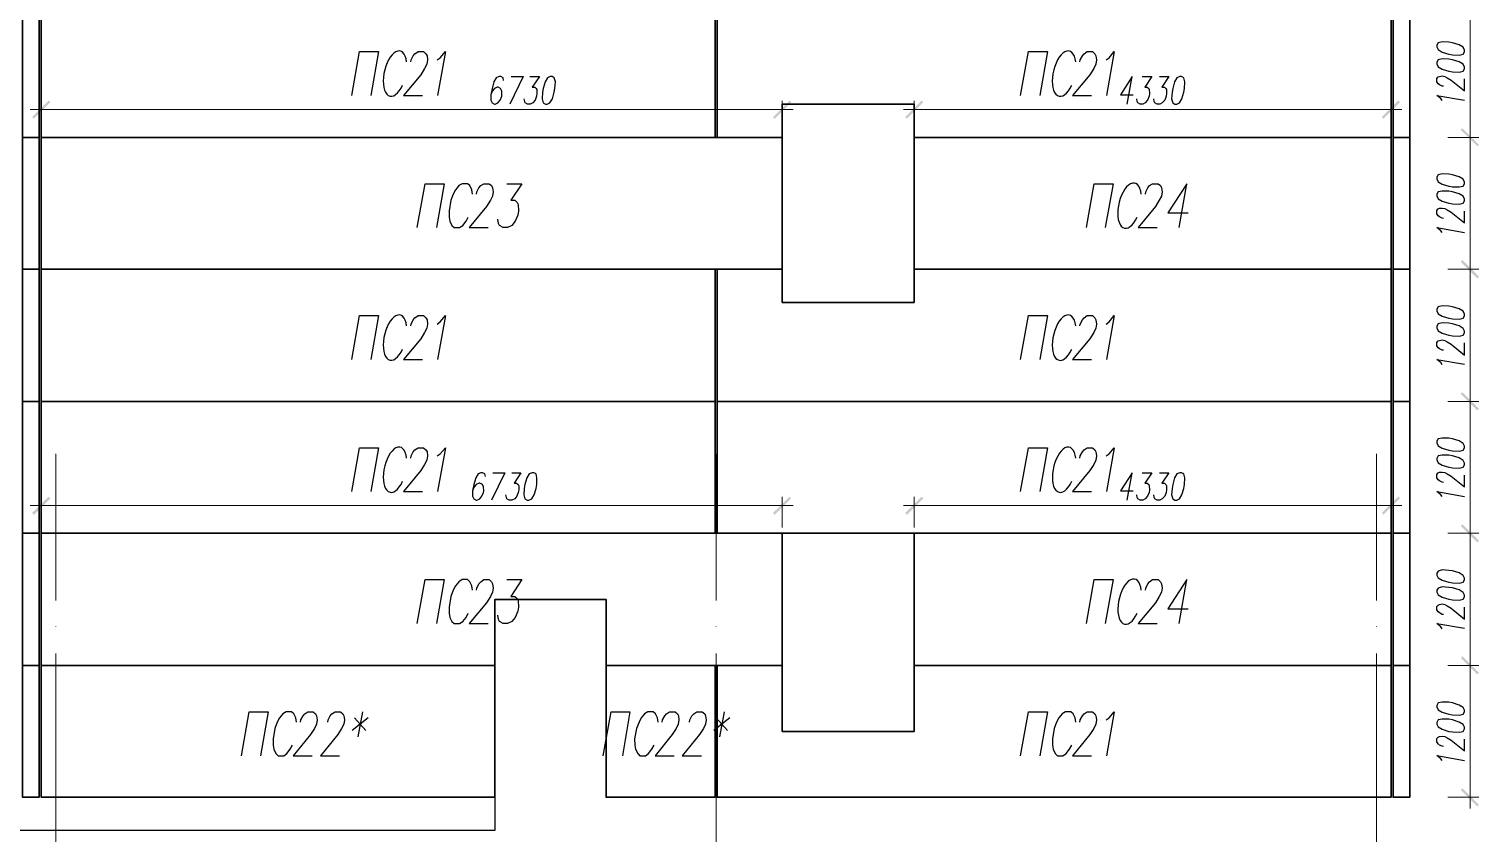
# Model space of a CAD drawing. Header units: millimetres. Extents: x 148937 to 2048786, y 870 to 351006.
# Drawn here: x 579284 to 592456, y 300684 to 307993 of the extents above; entities that cross this region are included whole.
import ezdxf

# ---------------------------------------------------------------- set-up
doc = ezdxf.new("R2010")
doc.units = ezdxf.units.MM
doc.layers.add('PDF _Геометрия', color=7, linetype='Continuous')
doc.layers.add('PDF _Сплошная заливка', color=7, linetype='Continuous', true_color=0x007eff)

msp = doc.modelspace()

# ---------------------------------------------------------------- linework, layer by layer
msp.add_lwpolyline([(583516.17807, 302806.97277), (583516.17807, 300706.97277), (576641.85431, 300706.97277), (576641.85431, 303106.97277)])
at = {"layer": 'PDF _Геометрия', "color": 150, "lineweight": 9, "true_color": 0x007eff}
for points in [[(592374.84095, 306908.64251), (592374.84095, 308309.52769)], [(579395.16808, 307059.04473), (579395.16808, 307340.51093)], [(586126.72167, 307059.04473), (586126.72167, 307340.51093)], [(587325.63808, 307059.04473), (587325.63808, 307340.51093)], [(591657.21254, 307059.04473), (591657.21254, 307340.51093)], [(586225.55748, 307261.01337), (579294.18374, 307261.01337)], [(591756.04835, 307261.01337), (587226.80583, 307261.01337)], [(592374.84095, 305707.57759), (592374.84095, 307108.46277)], [(592374.84095, 304508.66118), (592374.84095, 305907.39784)], [(592374.84095, 303307.59408), (592374.84095, 304708.47926)], [(586225.55748, 303659.96494), (579294.18374, 303659.96494)], [(579395.16808, 303460.14481), (579395.16808, 303739.46242)], [(586126.72167, 303460.14481), (586126.72167, 303739.46242)], [(591756.04835, 303659.96494), (587226.80583, 303659.96494)], [(587325.63808, 303460.14481), (587325.63808, 303739.46242)], [(591657.21254, 303460.14481), (591657.21254, 303739.46242)], [(592374.84095, 302108.67767), (592374.84095, 303507.41433)], [(592374.84095, 300907.61275), (592374.84095, 302308.49794)], [(592172.87231, 301008.59707), (592454.33851, 301008.59707)]]:
    msp.add_lwpolyline(points, dxfattribs=at)
at = {"layer": 'PDF _Геометрия', "color": 152, "lineweight": 30, "true_color": 0x2776bb}
for points in [[(579225.42927, 308208.54406), (579225.42927, 307007.47832), (579375.83105, 307007.47832), (579375.83105, 308208.54406)], [(585516.52311, 308208.54406), (585516.52311, 307007.47832), (579395.17028, 307007.47832), (579395.17028, 308208.54406)], [(591826.95135, 308208.54406), (591826.95135, 307007.47832), (591676.54956, 307007.47832), (591676.54956, 308208.54406)], [(587325.63808, 305507.75854), (587325.63808, 307308.28277), (586126.72097, 307308.28277), (586126.72097, 305507.75854)], [(579225.42927, 307007.47902), (579225.42927, 305808.56191), (579375.83105, 305808.56191), (579375.83105, 307007.47902)], [(586126.72167, 307007.47902), (586126.72167, 305808.56191), (579395.16752, 305808.56191), (579395.16752, 307007.47902)], [(591657.21254, 307007.47902), (591657.21254, 305808.56191), (587325.64109, 305808.56191), (587325.64109, 307007.47902)], [(591826.95135, 307007.47902), (591826.95135, 305808.56191), (591676.54956, 305808.56191), (591676.54956, 307007.47902)], [(579225.42927, 305808.56273), (579225.42927, 304607.49699), (579375.83105, 304607.49699), (579375.83105, 305808.56273)], [(585516.52311, 305808.56273), (585516.52311, 304607.49699), (579395.17028, 304607.49699), (579395.17028, 305808.56273)], [(591826.95135, 305808.56273), (591826.95135, 304607.49699), (591676.54956, 304607.49699), (591676.54956, 305808.56273)], [(579225.42927, 304607.4955), (579225.42927, 303408.5784), (579375.83105, 303408.5784), (579375.83105, 304607.4955)], [(585516.52311, 304607.4955), (585516.52311, 303408.5784), (579395.17028, 303408.5784), (579395.17028, 304607.4955)], [(591657.21254, 304607.4955), (591657.21254, 303408.5784), (585535.85971, 303408.5784), (585535.85971, 304607.4955)], [(591826.95135, 304607.4955), (591826.95135, 303408.5784), (591676.54956, 303408.5784), (591676.54956, 304607.4955)], [(579225.42927, 303408.57922), (579225.42927, 302207.51348), (579375.83105, 302207.51348), (579375.83105, 303408.57922)], [(587325.63808, 301608.05418), (587325.63808, 303408.5784), (586126.72097, 303408.5784), (586126.72097, 301608.05418)], [(591657.21254, 303408.57922), (591657.21254, 302207.51348), (587325.64109, 302207.51348), (587325.64109, 303408.57922)], [(591826.95135, 303408.57922), (591826.95135, 302207.51348), (591676.54956, 302207.51348), (591676.54956, 303408.57922)], [(579225.42927, 302207.51418), (579225.42927, 301008.59707), (579375.83105, 301008.59707), (579375.83105, 302207.51418)], [(583516.17548, 302207.51418), (583516.17548, 301008.59707), (579395.16643, 301008.59707), (579395.16643, 302207.51418)], [(585516.52311, 302207.51418), (585516.52311, 301008.59707), (584526.0199, 301008.59707), (584526.0199, 302207.51418)], [(591826.95135, 302207.51418), (591826.95135, 301008.59707), (591676.54956, 301008.59707), (591676.54956, 302207.51418)]]:
    msp.add_lwpolyline(points, close=True, dxfattribs=at)
for points in [[(586126.72167, 307007.47832), (585535.85751, 307007.47832), (585535.85751, 308208.54406), (591657.21033, 308208.54406), (591657.21033, 307007.47832), (587325.63878, 307007.47832)], [(587325.63808, 305808.56191), (591657.20953, 305808.56191), (591657.20953, 304607.49617), (585535.85681, 304607.49617), (585535.85681, 305808.56191), (586126.72097, 305808.56191)], [(583516.17548, 302207.51348), (579395.16643, 302207.51348), (579395.16643, 303408.57922), (586126.72087, 303408.57922), (586126.72087, 302207.51348), (584526.01609, 302207.51348)], [(586126.72387, 302207.51348), (585535.85971, 302207.51348), (585535.85971, 301008.59637), (591657.21254, 301008.59637), (591657.21254, 302207.51348), (587325.64109, 302207.51348)]]:
    msp.add_lwpolyline(points, dxfattribs=at)
at = {"layer": 'PDF _Геометрия', "lineweight": 25}
for points in [[(592074.04087, 307830.39244), (592084.78386, 307804.60928), (592121.31001, 307783.12331), (592181.47072, 307763.78593), (592215.84827, 307757.34014), (592276.00899, 307755.19155), (592312.53514, 307763.78593), (592323.27812, 307785.2719), (592323.27812, 307800.31208), (592312.53514, 307826.09525), (592276.00899, 307847.58122), (592215.84827, 307866.91859), (592181.47072, 307873.36438), (592121.31001, 307875.51298), (592084.78386, 307866.91859), (592074.04087, 307845.43262)], [(592074.04087, 307675.6932), (592084.78386, 307649.91003), (592121.31001, 307628.42406), (592181.47072, 307609.08669), (592215.84827, 307602.6409), (592276.00899, 307600.4923), (592312.53514, 307609.08669), (592323.27812, 307630.57266), (592323.27812, 307645.61284), (592312.53514, 307671.396), (592276.00899, 307692.88197), (592215.84827, 307712.21934), (592181.47072, 307718.66514), (592121.31001, 307720.81373), (592084.78386, 307712.21934), (592074.04087, 307690.73337)], [(584018.94857, 307559.66712), (583995.31401, 307548.92414), (583971.67944, 307512.39799), (583954.49066, 307452.23728), (583948.04487, 307417.85972), (583945.89628, 307357.69901), (583954.49066, 307321.17286), (583975.97663, 307310.42988), (583991.01681, 307310.42988), (584016.79998, 307321.17286), (584038.28595, 307357.69901), (584055.47472, 307417.85972), (584061.92051, 307452.23728), (584066.21771, 307512.39799), (584055.47472, 307548.92414), (584036.13735, 307559.66712)], [(589738.51265, 307559.66712), (589712.72948, 307548.92414), (589691.24351, 307512.39799), (589674.05474, 307452.23728), (589667.60895, 307417.85972), (589663.31175, 307357.69901), (589674.05474, 307321.17286), (589693.39211, 307310.42988), (589710.58089, 307310.42988), (589734.21545, 307321.17286), (589757.85002, 307357.69901), (589775.0388, 307417.85972), (589781.48459, 307452.23728), (589783.63318, 307512.39799), (589775.0388, 307548.92414), (589753.55283, 307559.66712)], [(592074.04087, 306629.32534), (592084.78386, 306603.54217), (592121.31001, 306582.0562), (592181.47072, 306564.86743), (592215.84827, 306558.42164), (592276.00899, 306556.27304), (592312.53514, 306564.86743), (592323.27812, 306586.3534), (592323.27812, 306601.39358), (592312.53514, 306627.17674), (592276.00899, 306648.66271), (592215.84827, 306665.85149), (592181.47072, 306672.29728), (592121.31001, 306674.44587), (592084.78386, 306665.85149), (592074.04087, 306644.36552)], [(592074.04087, 306474.62609), (592084.78386, 306448.84293), (592121.31001, 306427.35696), (592181.47072, 306410.16818), (592215.84827, 306403.72239), (592276.00899, 306401.5738), (592312.53514, 306410.16818), (592323.27812, 306431.65415), (592323.27812, 306446.69433), (592312.53514, 306472.4775), (592276.00899, 306493.96347), (592215.84827, 306511.15224), (592181.47072, 306517.59803), (592121.31001, 306519.74663), (592084.78386, 306511.15224), (592074.04087, 306489.66627)], [(592074.04087, 305430.40893), (592084.78386, 305404.62577), (592121.31001, 305383.1398), (592181.47072, 305363.80242), (592215.84827, 305357.35663), (592276.00899, 305355.20804), (592312.53514, 305363.80242), (592323.27812, 305385.28839), (592323.27812, 305400.32857), (592312.53514, 305426.11174), (592276.00899, 305447.59771), (592215.84827, 305466.93508), (592181.47072, 305473.38087), (592121.31001, 305475.52947), (592084.78386, 305466.93508), (592074.04087, 305445.44911)], [(592074.04087, 305275.70969), (592084.78386, 305249.92652), (592121.31001, 305228.44055), (592181.47072, 305209.10318), (592215.84827, 305202.65739), (592276.00899, 305200.50879), (592312.53514, 305209.10318), (592323.27812, 305230.58915), (592323.27812, 305245.62933), (592312.53514, 305271.41249), (592276.00899, 305292.89846), (592215.84827, 305312.23583), (592181.47072, 305318.68162), (592121.31001, 305320.83022), (592084.78386, 305312.23583), (592074.04087, 305290.74986)], [(592074.04087, 304229.34183), (592084.78386, 304203.55866), (592121.31001, 304182.07269), (592181.47072, 304164.88392), (592215.84827, 304158.43813), (592276.00899, 304154.14093), (592312.53514, 304164.88392), (592323.27812, 304186.36989), (592323.27812, 304201.41007), (592312.53514, 304225.04463), (592276.00899, 304248.6792), (592215.84827, 304265.86797), (592181.47072, 304272.31377), (592121.31001, 304274.46236), (592084.78386, 304265.86797), (592074.04087, 304244.38201)], [(592074.04087, 304074.64477), (592084.78386, 304048.8616), (592121.31001, 304027.37564), (592181.47072, 304010.18686), (592215.84827, 304003.74107), (592276.00899, 303999.44387), (592312.53514, 304010.18686), (592323.27812, 304029.52423), (592323.27812, 304046.71301), (592312.53514, 304070.34757), (592276.00899, 304093.98214), (592215.84827, 304111.17092), (592181.47072, 304117.61671), (592121.31001, 304119.7653), (592084.78386, 304111.17092), (592074.04087, 304089.68495)], [(583853.50678, 303958.62088), (583827.72362, 303947.8779), (583806.23765, 303911.35175), (583789.04887, 303853.33963), (583782.60308, 303816.81348), (583780.45448, 303756.65277), (583789.04887, 303722.27522), (583810.53484, 303709.38363), (583825.57502, 303709.38363), (583851.35818, 303722.27522), (583872.84415, 303756.65277), (583890.03293, 303816.81348), (583896.47872, 303853.33963), (583898.62732, 303911.35175), (583890.03293, 303947.8779), (583868.54696, 303958.62088)], [(589738.51265, 303958.62088), (589712.72948, 303947.8779), (589691.24351, 303911.35175), (589674.05474, 303853.33963), (589667.60895, 303816.81348), (589663.31175, 303756.65277), (589674.05474, 303722.27522), (589693.39211, 303709.38363), (589710.58089, 303709.38363), (589734.21545, 303722.27522), (589757.85002, 303756.65277), (589775.0388, 303816.81348), (589781.48459, 303853.33963), (589783.63318, 303911.35175), (589775.0388, 303947.8779), (589753.55283, 303958.62088)], [(592074.04087, 303028.27691), (592084.78386, 303004.64234), (592121.31001, 302983.15637), (592181.47072, 302963.819), (592215.84827, 302957.37321), (592276.00899, 302955.22461), (592312.53514, 302963.819), (592323.27812, 302985.30497), (592323.27812, 303000.34515), (592312.53514, 303026.12831), (592276.00899, 303047.61428), (592215.84827, 303066.95165), (592181.47072, 303071.24885), (592121.31001, 303075.54604), (592084.78386, 303064.80306), (592074.04087, 303045.46568)], [(592074.04087, 302873.57767), (592084.78386, 302849.9431), (592121.31001, 302826.30853), (592181.47072, 302809.11976), (592215.84827, 302802.67397), (592276.00899, 302800.52537), (592312.53514, 302809.11976), (592323.27812, 302830.60573), (592323.27812, 302845.6459), (592312.53514, 302871.42907), (592276.00899, 302892.91504), (592215.84827, 302912.25241), (592181.47072, 302916.5496), (592121.31001, 302920.8468), (592084.78386, 302910.10381), (592074.04087, 302890.76644)], [(592074.04087, 301829.3605), (592084.78386, 301803.57734), (592121.31001, 301782.09137), (592181.47072, 301762.754), (592215.84827, 301758.4568), (592276.00899, 301754.15961), (592312.53514, 301764.90259), (592323.27812, 301784.23997), (592323.27812, 301801.42874), (592312.53514, 301825.06331), (592276.00899, 301846.54928), (592215.84827, 301865.88665), (592181.47072, 301872.33244), (592121.31001, 301874.48104), (592084.78386, 301865.88665), (592074.04087, 301844.40068)], [(592074.04087, 301674.66126), (592084.78386, 301648.87809), (592121.31001, 301627.39212), (592181.47072, 301608.05475), (592215.84827, 301603.75756), (592276.00899, 301599.46036), (592312.53514, 301608.05475), (592323.27812, 301629.54072), (592323.27812, 301646.7295), (592312.53514, 301670.36406), (592276.00899, 301691.85003), (592215.84827, 301711.18741), (592181.47072, 301717.6332), (592121.31001, 301719.78179), (592084.78386, 301711.18741), (592074.04087, 301689.70144)]]:
    msp.add_lwpolyline(points, close=True, dxfattribs=at)
for points in [[(582216.27694, 307387.7798), (582287.18064, 307787.41884), (582459.0684, 307787.41884), (582388.1647, 307387.7798)], [(582753.42618, 307692.88127), (582755.57478, 307712.21865), (582774.91215, 307748.74479), (582789.95233, 307768.08217), (582817.88409, 307787.41954), (582867.30182, 307787.41954), (582888.78779, 307768.08217), (582899.53078, 307748.74479), (582903.82797, 307712.21865), (582897.38218, 307673.5439), (582878.04481, 307634.86915), (582843.66726, 307576.85704), (582686.81968, 307387.7805), (582858.70743, 307387.7805)], [(582991.92167, 307712.21786), (583019.85343, 307729.40663), (583067.12256, 307787.41875), (582996.21886, 307387.77972)], [(588292.50671, 307387.7798), (588363.41041, 307787.41884), (588537.44677, 307787.41884), (588466.54307, 307387.7798)], [(588829.65596, 307692.88127), (588833.95315, 307712.21865), (588853.29052, 307748.74479), (588868.3307, 307768.08217), (588896.26246, 307787.41954), (588945.68019, 307787.41954), (588967.16616, 307768.08217), (588975.76055, 307748.74479), (588982.20634, 307712.21865), (588975.76055, 307673.5439), (588956.42318, 307634.86915), (588922.04563, 307576.85704), (588763.04945, 307387.7805), (588937.0858, 307387.7805)], [(589068.15144, 307712.21786), (589096.0832, 307729.40663), (589143.35234, 307787.41875), (589072.44864, 307387.77972)], [(583595.67689, 307525.29097), (583591.3797, 307548.92554), (583569.89373, 307559.66852), (583554.85355, 307559.66852), (583529.07039, 307548.92554), (583507.58442, 307512.39939), (583490.39564, 307452.23867), (583479.65266, 307394.22656), (583479.65266, 307344.80883), (583490.39564, 307321.17426), (583511.88161, 307310.43127), (583518.3274, 307310.43127), (583544.11057, 307321.17426), (583563.44794, 307344.80883), (583578.48812, 307381.33497), (583580.63672, 307394.22656), (583578.48812, 307428.60411), (583567.74513, 307452.23867), (583546.25916, 307465.13026), (583537.66478, 307465.13026), (583514.03021, 307452.23867), (583492.54424, 307428.60411), (583479.65266, 307394.22656)], [(583664.4292, 307559.66712), (583771.85905, 307559.66712), (583651.53762, 307310.42988)], [(583834.16801, 307559.66712), (583920.11189, 307559.66712), (583855.65398, 307465.12886), (583879.28855, 307465.12886), (583892.18013, 307452.23728), (583898.62592, 307441.49429), (583898.62592, 307404.96814), (583894.32872, 307381.33358), (583881.43714, 307344.80743), (583862.09977, 307321.17286), (583836.31661, 307310.42988), (583812.68204, 307310.42988), (583791.19607, 307321.17286), (583786.89888, 307334.06444), (583782.60168, 307357.69901)], [(589261.5243, 307310.42988), (589304.49624, 307559.66712), (589199.21498, 307394.22516), (589315.23922, 307394.22516)], [(589396.8887, 307559.66712), (589482.83258, 307559.66712), (589420.52327, 307465.12886), (589442.00924, 307465.12886), (589457.04942, 307452.23728), (589461.34661, 307441.49429), (589463.49521, 307404.96814), (589459.19801, 307381.33358), (589446.30643, 307344.80743), (589424.82046, 307321.17286), (589401.1859, 307310.42988), (589377.55133, 307310.42988), (589356.06536, 307321.17286), (589349.61957, 307334.06444), (589347.47097, 307357.69901)], [(589553.73646, 307559.66712), (589637.53174, 307559.66712), (589575.22243, 307465.12886), (589598.85699, 307465.12886), (589611.74857, 307452.23728), (589616.04577, 307441.49429), (589618.19436, 307404.96814), (589613.89717, 307381.33358), (589601.00559, 307344.80743), (589579.51962, 307321.17286), (589555.88505, 307310.42988), (589532.25049, 307310.42988), (589510.76452, 307321.17286), (589504.31873, 307334.06444), (589502.17013, 307357.69901)], [(592134.19914, 307471.57605), (592121.30756, 307473.72464), (592097.67299, 307484.46763), (592084.78141, 307495.21061), (592074.03842, 307512.39939), (592074.03842, 307542.47975), (592084.78141, 307557.51993), (592097.67299, 307561.81712), (592121.30756, 307566.11431), (592144.94212, 307561.81712), (592168.57669, 307548.92554), (592205.10284, 307527.43957), (592323.27567, 307430.7527), (592323.27567, 307538.18255)], [(592121.30808, 307342.6611), (592110.5651, 307359.84988), (592074.03895, 307387.78164), (592323.2762, 307344.8097)], [(582811.43813, 306186.71489), (582882.34183, 306586.35392), (583056.37818, 306586.35392), (582985.47448, 306186.71489)], [(583312.06052, 306491.81636), (583305.61473, 306530.4911), (583288.42595, 306569.16585), (583266.93998, 306586.35462), (583217.52225, 306586.35462), (583189.59049, 306569.16585), (583172.40172, 306549.82847), (583157.36154, 306530.4911), (583138.02417, 306491.81636), (583116.5382, 306435.95283), (583099.34942, 306339.26597), (583101.49802, 306283.40245), (583105.79521, 306244.7277), (583125.13258, 306206.05296), (583146.61855, 306186.71559), (583196.03628, 306186.71559), (583223.96805, 306206.05296), (583256.197, 306244.7277), (583273.38578, 306283.40245)], [(583348.58737, 306491.81636), (583352.88456, 306511.15373), (583370.07334, 306549.82847), (583387.26211, 306569.16585), (583415.19387, 306586.35462), (583464.6116, 306586.35462), (583486.09757, 306569.16585), (583494.69196, 306549.82847), (583501.13775, 306511.15373), (583494.69196, 306472.47898), (583475.35459, 306435.95283), (583438.82844, 306377.94072), (583281.98086, 306186.71559), (583456.01722, 306186.71559)], [(583625.75603, 306586.35296), (583761.11764, 306586.35296), (583660.13358, 306435.95117), (583696.65973, 306435.95117), (583718.1457, 306416.6138), (583728.88868, 306397.27643), (583731.03728, 306339.26431), (583724.59149, 306300.58956), (583700.95692, 306244.72604), (583668.72797, 306206.0513), (583630.05322, 306186.71392), (583591.37848, 306186.71392), (583559.14952, 306206.0513), (583548.40654, 306225.38867), (583544.10934, 306264.06342)], [(588889.81859, 306186.71489), (588960.72229, 306586.35392), (589132.61005, 306586.35392), (589061.70635, 306186.71489)], [(589426.96784, 306491.81636), (589429.11643, 306511.15373), (589448.45381, 306549.82847), (589463.49398, 306569.16585), (589491.42574, 306586.35462), (589540.84348, 306586.35462), (589562.32944, 306569.16585), (589573.07243, 306549.82847), (589577.36962, 306511.15373), (589570.92383, 306472.47898), (589551.58646, 306435.95283), (589517.20891, 306377.94072), (589360.36133, 306186.71559), (589532.24909, 306186.71559)], [(589732.06651, 306186.71392), (589800.82161, 306586.35296), (589631.08245, 306319.92694), (589815.86179, 306319.92694)], [(592134.19914, 306270.50894), (592121.30756, 306272.65754), (592097.67299, 306285.54912), (592084.78141, 306294.14351), (592074.03842, 306311.33229), (592074.03842, 306343.56124), (592084.78141, 306356.45282), (592097.67299, 306362.89861), (592121.30756, 306365.04721), (592144.94212, 306360.75002), (592168.57669, 306350.00703), (592205.10284, 306328.52106), (592323.27567, 306229.6856), (592323.27567, 306337.11545)], [(592121.30808, 306141.594), (592110.5651, 306158.78278), (592074.03895, 306188.86313), (592323.2762, 306143.7426)], [(582216.27694, 304987.79848), (582287.18064, 305387.43751), (582459.0684, 305387.43751), (582388.1647, 304987.79848)], [(582753.42618, 305292.89776), (582755.57478, 305310.08654), (582774.91215, 305348.76128), (582789.95233, 305368.09866), (582817.88409, 305387.43603), (582867.30182, 305387.43603), (582888.78779, 305368.09866), (582899.53078, 305348.76128), (582903.82797, 305310.08654), (582897.38218, 305273.56039), (582878.04481, 305234.88564), (582843.66726, 305176.87353), (582686.81968, 304987.79699), (582858.70743, 304987.79699)], [(582991.92167, 305310.08802), (583019.85343, 305329.4254), (583067.12256, 305387.43751), (582996.21886, 304987.79848)], [(588292.50671, 304987.79848), (588363.41041, 305387.43751), (588537.44677, 305387.43751), (588466.54307, 304987.79848)], [(588829.65596, 305292.89776), (588833.95315, 305310.08654), (588853.29052, 305348.76128), (588868.3307, 305368.09866), (588896.26246, 305387.43603), (588945.68019, 305387.43603), (588967.16616, 305368.09866), (588975.76055, 305348.76128), (588982.20634, 305310.08654), (588975.76055, 305273.56039), (588956.42318, 305234.88564), (588922.04563, 305176.87353), (588763.04945, 304987.79699), (588937.0858, 304987.79699)], [(589068.15144, 305310.08802), (589096.0832, 305329.4254), (589143.35234, 305387.43751), (589072.44864, 304987.79848)], [(592134.19914, 305071.59254), (592121.30756, 305073.74113), (592097.67299, 305084.48412), (592084.78141, 305095.2271), (592074.03842, 305112.41588), (592074.03842, 305142.49624), (592084.78141, 305157.53642), (592097.67299, 305161.83361), (592121.30756, 305166.1308), (592144.94212, 305161.83361), (592168.57669, 305148.94203), (592205.10284, 305127.45606), (592323.27567, 305028.6206), (592323.27567, 305138.19904)], [(592121.30808, 304940.52908), (592110.5651, 304959.86646), (592074.03895, 304987.79822), (592323.2762, 304944.82628)], [(582216.27694, 303786.73138), (582287.18064, 304186.37041), (582459.0684, 304186.37041), (582388.1647, 303786.73138)], [(582753.42618, 304091.83284), (582755.57478, 304111.17022), (582774.91215, 304149.84496), (582789.95233, 304167.03374), (582817.88409, 304186.37111), (582867.30182, 304186.37111), (582888.78779, 304167.03374), (582899.53078, 304149.84496), (582903.82797, 304111.17022), (582897.38218, 304072.49547), (582878.04481, 304033.82073), (582843.66726, 303977.95721), (582686.81968, 303786.73208), (582858.70743, 303786.73208)], [(582991.92167, 304111.16943), (583019.85343, 304130.5068), (583067.12256, 304186.37032), (582996.21886, 303786.73129)], [(588292.50671, 303786.73138), (588363.41041, 304186.37041), (588537.44677, 304186.37041), (588466.54307, 303786.73138)], [(588829.65596, 304091.83284), (588833.95315, 304111.17022), (588853.29052, 304149.84496), (588868.3307, 304167.03374), (588896.26246, 304186.37111), (588945.68019, 304186.37111), (588967.16616, 304167.03374), (588975.76055, 304149.84496), (588982.20634, 304111.17022), (588975.76055, 304072.49547), (588956.42318, 304033.82073), (588922.04563, 303977.95721), (588763.04945, 303786.73208), (588937.0858, 303786.73208)], [(589068.15144, 304111.16943), (589096.0832, 304130.5068), (589143.35234, 304186.37032), (589072.44864, 303786.73129)], [(583430.2351, 303924.24254), (583425.93791, 303947.87711), (583404.45194, 303958.62009), (583389.41176, 303958.62009), (583363.6286, 303947.87711), (583342.14263, 303911.35096), (583324.95385, 303853.33884), (583314.21087, 303793.17813), (583312.06227, 303745.909), (583324.95385, 303722.27443), (583346.43982, 303709.38285), (583352.88561, 303709.38285), (583378.66877, 303722.27443), (583398.00615, 303745.909), (583413.04633, 303780.28655), (583415.19492, 303793.17813), (583413.04633, 303829.70428), (583402.30334, 303853.33884), (583380.81737, 303864.08183), (583372.22298, 303864.08183), (583346.43982, 303853.33884), (583327.10245, 303829.70428), (583314.21087, 303793.17813)], [(583496.84108, 303958.62088), (583606.41953, 303958.62088), (583483.9495, 303709.38363)], [(583668.72622, 303958.62088), (583752.5215, 303958.62088), (583690.21219, 303864.08262), (583713.84675, 303864.08262), (583726.73834, 303853.33963), (583733.18413, 303840.44805), (583733.18413, 303803.9219), (583728.88693, 303780.28733), (583715.99535, 303745.90978), (583696.65798, 303722.27522), (583670.87482, 303709.38363), (583647.24025, 303709.38363), (583625.75428, 303722.27522), (583621.45708, 303733.0182), (583617.15989, 303756.65277)], [(589261.5243, 303709.38363), (589304.49624, 303958.62088), (589199.21498, 303793.17892), (589315.23922, 303793.17892)], [(589396.8887, 303958.62088), (589482.83258, 303958.62088), (589420.52327, 303864.08262), (589442.00924, 303864.08262), (589457.04942, 303853.33963), (589461.34661, 303840.44805), (589463.49521, 303803.9219), (589459.19801, 303780.28733), (589446.30643, 303745.90978), (589424.82046, 303722.27522), (589401.1859, 303709.38363), (589377.55133, 303709.38363), (589356.06536, 303722.27522), (589349.61957, 303733.0182), (589347.47097, 303756.65277)], [(589553.73646, 303958.62088), (589637.53174, 303958.62088), (589575.22243, 303864.08262), (589598.85699, 303864.08262), (589611.74857, 303853.33963), (589616.04577, 303840.44805), (589618.19436, 303803.9219), (589613.89717, 303780.28733), (589601.00559, 303745.90978), (589579.51962, 303722.27522), (589555.88505, 303709.38363), (589532.25049, 303709.38363), (589510.76452, 303722.27522), (589504.31873, 303733.0182), (589502.17013, 303756.65277)], [(592134.19914, 303870.52762), (592121.30756, 303872.67622), (592097.67299, 303885.5678), (592084.78141, 303894.16219), (592074.03842, 303911.35096), (592074.03842, 303943.57992), (592084.78141, 303956.4715), (592097.67299, 303962.91729), (592121.30756, 303965.06589), (592144.94212, 303960.76869), (592168.57669, 303950.02571), (592205.10284, 303928.53974), (592323.27567, 303829.70428), (592323.27567, 303937.13413)], [(592121.30808, 303741.61049), (592110.5651, 303758.79927), (592074.03895, 303788.87962), (592323.2762, 303743.75909)], [(582811.43813, 302587.81497), (582882.34183, 302987.454), (583056.37818, 302987.454), (582985.47448, 302587.81497)], [(583312.06052, 302890.76574), (583305.61473, 302929.44049), (583288.42595, 302968.11523), (583266.93998, 302987.45261), (583217.52225, 302987.45261), (583189.59049, 302968.11523), (583172.40172, 302948.77786), (583157.36154, 302929.44049), (583138.02417, 302890.76574), (583116.5382, 302834.90222), (583099.34942, 302738.21536), (583101.49802, 302682.35184), (583105.79521, 302643.67709), (583125.13258, 302605.00235), (583146.61855, 302587.81357), (583196.03628, 302587.81357), (583223.96805, 302605.00235), (583256.197, 302643.67709), (583273.38578, 302682.35184)], [(583348.58737, 302890.76574), (583352.88456, 302910.10311), (583370.07334, 302948.77786), (583387.26211, 302968.11523), (583415.19387, 302987.45261), (583464.6116, 302987.45261), (583486.09757, 302968.11523), (583494.69196, 302948.77786), (583501.13775, 302910.10311), (583494.69196, 302873.57697), (583475.35459, 302834.90222), (583438.82844, 302776.8901), (583281.98086, 302587.81357), (583456.01722, 302587.81357)], [(583625.75603, 302987.45304), (583761.11764, 302987.45304), (583660.13358, 302834.90266), (583696.65973, 302834.90266), (583718.1457, 302815.56528), (583728.88868, 302796.22791), (583731.03728, 302738.21579), (583724.59149, 302701.68965), (583700.95692, 302643.67753), (583668.72797, 302605.00278), (583630.05322, 302587.81401), (583591.37848, 302587.81401), (583559.14952, 302605.00278), (583548.40654, 302624.34015), (583544.10934, 302663.0149)], [(588889.81859, 302587.81497), (588960.72229, 302987.454), (589132.61005, 302987.454), (589061.70635, 302587.81497)], [(589426.96784, 302890.76574), (589429.11643, 302910.10311), (589448.45381, 302948.77786), (589463.49398, 302968.11523), (589491.42574, 302987.45261), (589540.84348, 302987.45261), (589562.32944, 302968.11523), (589573.07243, 302948.77786), (589577.36962, 302910.10311), (589570.92383, 302873.57697), (589551.58646, 302834.90222), (589517.20891, 302776.8901), (589360.36133, 302587.81357), (589532.24909, 302587.81357)], [(589732.06651, 302587.81401), (589800.82161, 302987.45304), (589631.08245, 302721.02702), (589815.86179, 302721.02702)], [(592134.19914, 302669.4627), (592121.30756, 302671.6113), (592097.67299, 302684.50288), (592084.78141, 302695.24587), (592074.03842, 302712.43464), (592074.03842, 302742.515), (592084.78141, 302755.40658), (592097.67299, 302761.85237), (592121.30756, 302766.14957), (592144.94212, 302761.85237), (592168.57669, 302748.96079), (592205.10284, 302727.47482), (592323.27567, 302628.63936), (592323.27567, 302738.21781)], [(592121.30808, 302540.54557), (592110.5651, 302557.73435), (592074.03895, 302587.81471), (592323.2762, 302544.84277)], [(581212.88146, 301386.74787), (581283.78516, 301786.3869), (581457.82151, 301786.3869), (581386.91781, 301386.74787)], [(581713.50385, 301691.84933), (581707.05806, 301730.52408), (581698.46367, 301747.71286), (581689.86929, 301767.05023), (581668.38332, 301786.3876), (581618.96559, 301786.3876), (581591.03383, 301767.05023), (581573.84505, 301747.71286), (581558.80487, 301730.52408), (581539.4675, 301691.84933), (581517.98153, 301633.83722), (581500.79275, 301539.29895), (581502.94135, 301481.28683), (581509.38714, 301444.76068), (581526.57592, 301406.08594), (581548.06189, 301386.74856), (581597.47962, 301386.74856), (581625.41138, 301406.08594), (581657.64033, 301444.76068), (581676.9777, 301481.28683)], [(581750.0307, 301691.84933), (581754.32789, 301711.18671), (581773.66527, 301747.71286), (581788.70545, 301767.05023), (581816.63721, 301786.3876), (581866.05494, 301786.3876), (581887.54091, 301767.05023), (581896.13529, 301747.71286), (581902.58109, 301711.18671), (581896.13529, 301672.51196), (581876.79792, 301633.83722), (581842.42037, 301577.97369), (581683.42419, 301386.74856), (581857.46055, 301386.74856)], [(581997.12023, 301691.84933), (582001.41742, 301711.18671), (582020.75479, 301747.71286), (582035.79497, 301767.05023), (582063.72673, 301786.3876), (582113.14446, 301786.3876), (582134.63043, 301767.05023), (582145.37342, 301747.71286), (582149.67061, 301711.18671), (582143.22482, 301672.51196), (582123.88745, 301633.83722), (582089.5099, 301577.97369), (581932.66232, 301386.74856), (582104.55007, 301386.74856)], [(582312.96206, 301786.38813), (582272.13871, 301558.63685)], [(584500.23657, 301386.74787), (584571.14027, 301786.3869), (584743.02802, 301786.3869), (584674.27292, 301386.74787)], [(584998.70826, 301691.84933), (584994.41107, 301730.52408), (584985.81668, 301747.71286), (584975.0737, 301767.05023), (584953.58773, 301786.3876), (584904.17, 301786.3876), (584876.23824, 301767.05023), (584861.19806, 301747.71286), (584846.15788, 301730.52408), (584826.82051, 301691.84933), (584803.18594, 301633.83722), (584785.99717, 301539.29895), (584788.14576, 301481.28683), (584794.59155, 301444.76068), (584813.92893, 301406.08594), (584833.2663, 301386.74856), (584884.83263, 301386.74856), (584912.76439, 301406.08594), (584942.84474, 301444.76068), (584962.18212, 301481.28683)], [(585037.38581, 301691.84933), (585039.5344, 301711.18671), (585058.87178, 301747.71286), (585073.91196, 301767.05023), (585103.99231, 301786.3876), (585153.41004, 301786.3876), (585174.89601, 301767.05023), (585183.4904, 301747.71286), (585187.7876, 301711.18671), (585181.3418, 301672.51196), (585162.00443, 301633.83722), (585127.62688, 301577.97369), (584970.7793, 301386.74856), (585144.81566, 301386.74856)], [(585284.47096, 301691.84933), (585286.61956, 301711.18671), (585305.95693, 301747.71286), (585323.14571, 301767.05023), (585351.07747, 301786.3876), (585400.4952, 301786.3876), (585421.98117, 301767.05023), (585430.57556, 301747.71286), (585437.02135, 301711.18671), (585430.57556, 301672.51196), (585411.23818, 301633.83722), (585374.71203, 301577.97369), (585217.86446, 301386.74856), (585391.90081, 301386.74856)], [(585598.16647, 301786.38813), (585557.34313, 301558.63685)], [(588292.50671, 301386.74787), (588363.41041, 301786.3869), (588537.44677, 301786.3869), (588466.54307, 301386.74787)], [(588793.13348, 301691.84933), (588786.68769, 301730.52408), (588778.0933, 301747.71286), (588769.49891, 301767.05023), (588748.01294, 301786.3876), (588698.59521, 301786.3876), (588670.66345, 301767.05023), (588653.47468, 301747.71286), (588638.4345, 301730.52408), (588619.09713, 301691.84933), (588597.61116, 301633.83722), (588580.42238, 301539.29895), (588582.57098, 301481.28683), (588589.01677, 301444.76068), (588606.20554, 301406.08594), (588627.69151, 301386.74856), (588677.10924, 301386.74856), (588705.041, 301406.08594), (588737.26996, 301444.76068), (588756.60733, 301481.28683)], [(588829.65596, 301691.84933), (588833.95315, 301711.18671), (588853.29052, 301747.71286), (588868.3307, 301767.05023), (588896.26246, 301786.3876), (588945.68019, 301786.3876), (588967.16616, 301767.05023), (588975.76055, 301747.71286), (588982.20634, 301711.18671), (588975.76055, 301672.51196), (588956.42318, 301633.83722), (588922.04563, 301577.97369), (588763.04945, 301386.74856), (588937.0858, 301386.74856)], [(589068.15144, 301711.18811), (589096.0832, 301730.52548), (589143.35234, 301786.389), (589072.44864, 301386.74996)], [(582364.53066, 301730.52469), (582220.57466, 301614.50046)], [(582239.91273, 301730.52469), (582343.04539, 301614.50046)], [(585649.73507, 301730.52469), (585505.77907, 301614.50046)], [(585527.26347, 301730.52469), (585630.39612, 301614.50046)], [(592134.19914, 301470.54411), (592121.30756, 301472.69271), (592097.67299, 301483.43569), (592084.78141, 301494.17868), (592074.03842, 301511.36745), (592074.03842, 301543.59641), (592084.78141, 301556.48799), (592097.67299, 301560.78518), (592121.30756, 301565.08238), (592144.94212, 301560.78518), (592168.57669, 301550.0422), (592205.10284, 301526.40763), (592323.27567, 301429.72077), (592323.27567, 301537.15061)], [(592121.30808, 301341.62917), (592110.5651, 301358.81794), (592074.03895, 301388.8983), (592323.2762, 301343.77776)]]:
    msp.add_lwpolyline(points, dxfattribs=at)
at = {"layer": 'PDF _Геометрия', "color": 150, "lineweight": 9, "true_color": 0x007eff}
for points in [[(592454.33851, 307007.47832), (592172.87231, 307007.47832)], [(592454.33851, 305808.56191), (592172.87231, 305808.56191)], [(592454.33851, 304607.49699), (592172.87231, 304607.49699)], [(592454.33851, 303408.5784), (592172.87231, 303408.5784)], [(592454.33851, 302207.51348), (592172.87231, 302207.51348)]]:
    msp.add_lwpolyline(points, close=True, dxfattribs=at)
at = {"layer": 'PDF _Геометрия', "color": 252, "lineweight": 5, "true_color": 0x989898}
for points in [[(579526.23372, 304130.5082), (579526.23372, 302796.22956)], [(585525.11714, 304130.5082), (585525.11714, 302796.22956)], [(591526.1469, 304130.5082), (591526.1469, 302796.22956)], [(579526.23372, 302557.73365), (579526.23372, 302559.88225)], [(585525.11714, 302557.73365), (585525.11714, 302559.88225)], [(591526.1469, 302557.73365), (591526.1469, 302559.88225)], [(579526.23372, 302317.09184), (579526.23372, 300396.24619)], [(585525.11714, 302317.09184), (585525.11714, 300396.24619)], [(591526.1469, 302317.09184), (591526.1469, 300396.24619)]]:
    msp.add_lwpolyline(points, dxfattribs=at)
at = {"layer": 'PDF _Геометрия', "color": 1, "lineweight": 30}
msp.add_lwpolyline([(584526.01868, 301008.59707), (584526.01868, 302806.97277), (583516.17807, 302806.97277), (583516.17807, 301008.59707)], dxfattribs=at)
at = {"layer": 'PDF _Геометрия', "lineweight": 25}
for centre, major_axis, ratio, start_param, end_param in [((582609.42158, 307587.28478), (-46.51307, -204.8632), 0.4725262149, 2.2157142757, 7.4263739148), ((588687.41989, 307586.67312), (-47.06487, -205.4801), 0.4717172463, 2.218077455, 7.4323792035), ((589282.42429, 306386.5994), (-47.49814, -204.51003), 0.4733383822, 2.2171754358, 7.4379812568), ((582609.42158, 305187.30127), (-46.51352, -204.86521), 0.472526215, 2.2157142683, 7.4263739236), ((588687.41989, 305186.68961), (-47.06527, -205.48187), 0.4717172463, 2.2180774488, 7.432379213), ((582609.42158, 303986.23635), (-46.51373, -204.86611), 0.4725262149, 2.2157142695, 7.4263739326), ((588687.80205, 303986.23637), (-46.51403, -204.86744), 0.472526215, 2.2157141757, 7.4263738198), ((589282.89734, 302787.22405), (-46.26138, -204.90784), 0.4723565146, 2.2035423575, 7.4262327532)]:
    msp.add_ellipse(centre, major_axis=major_axis, ratio=ratio, start_param=start_param, end_param=end_param, dxfattribs=at)
at = {"layer": 'PDF _Сплошная заливка', "lineweight": 25, "transparency": 33554559}
for points in [[(579461.77406, 307342.6611), (579328.56105, 307177.21914), (579311.37227, 307192.25932)], [(579478.96213, 307327.61935), (579461.77336, 307342.65953), (579328.56035, 307177.21756)], [(586042.92761, 307192.25888), (586057.96779, 307177.2187), (586193.3294, 307342.66067)], [(586057.96937, 307177.21713), (586193.33098, 307342.65909), (586208.37115, 307327.61891)], [(579461.77406, 303741.61049), (579328.56105, 303576.16852), (579311.37227, 303593.3573)], [(579478.96213, 303726.57092), (579461.77336, 303741.6111), (579328.56035, 303576.16914)], [(586042.92761, 303593.35896), (586057.96779, 303576.17018), (586193.3294, 303741.61215)], [(586057.96937, 303576.1687), (586193.33098, 303741.61066), (586208.37115, 303726.57049)]]:
    msp.add_solid(points, dxfattribs=at)
at = {"layer": 'PDF _Сплошная заливка', "lineweight": 9, "transparency": 33554559}
for points in [[(587392.24406, 307342.6611), (587259.03105, 307177.21914), (587243.99087, 307192.25932)], [(587409.43651, 307327.61935), (587392.24773, 307342.65953), (587259.03472, 307177.21756)], [(591573.41411, 307192.25888), (591588.45429, 307177.2187), (591723.81589, 307342.66067)], [(591588.45586, 307177.21713), (591723.81747, 307342.65909), (591738.85765, 307327.61891)], [(592441.44693, 306925.83277), (592456.48711, 306940.87295), (592291.04514, 307076.23456)], [(592456.48868, 306940.87233), (592291.04672, 307076.23394), (592306.0869, 307091.27412)], [(592291.04689, 307076.23281), (592456.48886, 306940.8712), (592441.44868, 306925.83102)], [(592306.08865, 307091.27456), (592291.04847, 307076.23438), (592456.49043, 306940.87277)], [(592441.44693, 305724.76566), (592456.48711, 305741.95444), (592291.04514, 305875.16745)], [(592456.48868, 305741.95593), (592291.04672, 305875.16894), (592306.0869, 305892.35771)], [(592291.04689, 305875.16789), (592456.48886, 305741.95488), (592441.44868, 305724.7661)], [(592306.08865, 305892.35815), (592291.04847, 305875.16938), (592456.49043, 305741.95636)], [(592456.48868, 304540.88882), (592291.04672, 304676.25043), (592306.0869, 304691.29061)], [(592306.08865, 304691.29105), (592291.04847, 304676.25087), (592456.49043, 304540.88926)], [(592441.44693, 304525.84926), (592456.48711, 304540.88944), (592291.04514, 304676.25104)], [(592291.04689, 304676.25148), (592456.48886, 304540.88987), (592441.44868, 304525.84969)], [(587392.24406, 303741.61049), (587259.03105, 303576.16852), (587243.99087, 303593.3573)], [(587409.43651, 303726.57092), (587392.24773, 303741.6111), (587259.03472, 303576.16914)], [(591573.41411, 303593.35896), (591588.45429, 303576.17018), (591723.81589, 303741.61215)], [(591588.45586, 303576.1687), (591723.81747, 303741.61066), (591738.85765, 303726.57049)], [(592441.44693, 303324.78434), (592456.48711, 303341.97312), (592291.04514, 303475.18613)], [(592456.48868, 303341.97242), (592291.04672, 303475.18543), (592306.0869, 303490.22561)], [(592291.04689, 303475.18656), (592456.48886, 303341.97355), (592441.44868, 303324.78478)], [(592306.08865, 303490.22613), (592291.04847, 303475.18595), (592456.49043, 303341.97294)], [(592441.44693, 302125.86575), (592456.48711, 302140.90592), (592291.04514, 302274.11894)], [(592456.48868, 302140.9075), (592291.04672, 302274.12051), (592306.0869, 302291.30929)], [(592291.04689, 302274.11946), (592456.48886, 302140.90645), (592441.44868, 302125.86627)], [(592306.08865, 302291.30754), (592291.04847, 302274.11876), (592456.49043, 302140.90575)], [(592291.04689, 301075.20305), (592456.48886, 300939.84144), (592441.44868, 300924.80127)], [(592306.08865, 301090.24262), (592291.04847, 301075.20244), (592456.49043, 300939.84083)]]:
    msp.add_solid(points, dxfattribs=at)

doc.saveas('drawing.dxf')
